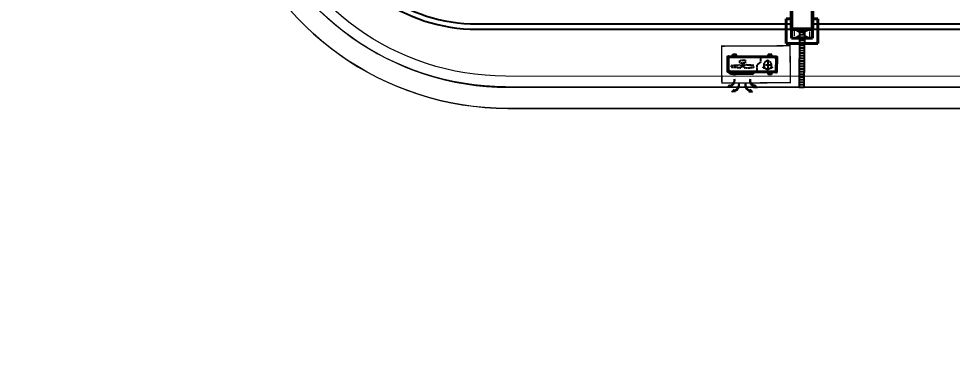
# Model space of a CAD drawing. Header units: millimetres. Extents: x -361681467 to 361175952, y -1292982 to 1550216.
# Drawn here: x -66771 to -49063, y 1370 to 7771 of the extents above; entities that cross this region are included whole.
import ezdxf

# ---------------------------------------------------------------- set-up
doc = ezdxf.new("R2010")
doc.units = ezdxf.units.MM
doc.header["$MEASUREMENT"] = 0
doc.linetypes.add('HIDDEN', pattern=[0.375, 0.25, -0.125])
for name, color, linetype, lineweight in [('00_duong_QH', 7, 'Continuous', 9), ('AUDIT_I_220808132811-11', 7, 'Continuous', 9), ('KT-Kich thuoc', 159, 'Continuous', 18), ('KT-lomo nuoc', 3, 'HIDDEN', 5), ('KT-Net cat', 1, 'Continuous', 40), ('KT-Net cot vach', 2, 'Continuous', 50)]:
    doc.layers.add(name, color=color, linetype=linetype, lineweight=lineweight)
for name, color, linetype in [('AC-EAD', 6, 'Continuous'), ('IDEA - dim', 251, 'Continuous'), ('Kaka - ph', 7, 'Continuous'), ('KT-Net manh', 139, 'Continuous'), ('KT-Noi that', 32, 'Continuous')]:
    doc.layers.add(name, color=color, linetype=linetype)

# ---------------------------------------------------------------- blocks, each defined once
blk = doc.blocks.new('OU DHCB')
for p, q in [((-145600.3090889574, -72742.46089483847), (-145627.2724797422, -72742.46089483894)), ((-145596.7359835737, -72704.6985221715), (-145626.5373331342, -72710.6859819922)), ((-145596.7359835737, -72710.68598199266), (-145626.5373331342, -72710.6859819922)), ((-145626.5373331342, -72710.6859819922), (-145626.537333134, -72774.23580768521)), ((-145596.7359835744, -72774.23580768568), (-145626.5373331339, -72774.23580768521)), ((-145596.7359835746, -72780.22326750544), (-145626.5373331342, -72774.23580768521)), ((-145613.7907843499, -72729.27302923848), (-145613.7907843499, -72756.23642001537)), ((-145251.7359835756, -72709.72133146526), (-145246.9346340166, -72710.68598199266)), ((-145251.7359835756, -72710.68598199272), (-145246.9346340166, -72710.68598199266)), ((-145251.7359835756, -72742.46089483929), (-145246.1994874087, -72742.46089483934)), ((-145251.7359835756, -72774.23580768573), (-145246.934634017, -72774.23580768568)), ((-145251.7359835756, -72775.20045821296), (-145246.9346340166, -72774.23580768568)), ((-145246.9346340166, -72710.68598199266), (-145246.9346340169, -72774.23580768568)), ((-145600.3090889574, -73413.93628307173), (-145627.2724797422, -73413.93628307126)), ((-145596.7359835746, -73376.17391040476), (-145626.5373331342, -73382.16137022499)), ((-145596.7359835744, -73382.16137022452), (-145626.5373331339, -73382.16137022499)), ((-145626.5373331342, -73445.711195918), (-145626.537333134, -73382.16137022499)), ((-145596.7359835737, -73445.71119591754), (-145626.5373331342, -73445.711195918)), ((-145596.7359835737, -73451.6986557387), (-145626.5373331342, -73445.711195918)), ((-145613.7907843499, -73427.12414867172), (-145613.7907843499, -73400.16075789483)), ((-145276.7359835763, -73376.1739104043), (-145246.9346340166, -73382.16137022452)), ((-145276.7359835764, -73382.16137022406), (-145246.934634017, -73382.16137022452)), ((-145276.7359835771, -73445.71119591707), (-145246.9346340166, -73445.71119591754)), ((-145276.7359835771, -73451.69865573823), (-145246.9346340166, -73445.71119591754)), ((-145273.1628781935, -73413.93628307126), (-145246.1994874087, -73413.9362830708)), ((-145259.6811828009, -73427.12414867125), (-145259.6811828009, -73400.16075789437)), ((-145246.9346340166, -73445.71119591754), (-145246.9346340169, -73382.16137022452))]:
    blk.add_line(p, q)
at = {"ltscale": 10}
for p, q in [((-145596.7359835756, -72628.19858895507), (-145596.7359835755, -73528.19858895507)), ((-145296.7359835756, -72608.19858895507), (-145576.7359835756, -72608.19858895507)), ((-145568.159058152, -72656.08931015906), (-145568.1590581519, -73502.79584965573)), ((-145324.4190639546, -72636.08931015906), (-145548.159058152, -72636.08931015906)), ((-145301.9190639545, -73502.79584965573), (-145301.9190639546, -72656.08931015906)), ((-145276.7359835755, -73528.19858895507), (-145276.7359835756, -72628.19858895507)), ((-145251.7359835756, -72666.54320485782), (-145276.7359835756, -72633.91402237766)), ((-145251.7359835756, -72666.54320485782), (-145251.7359835755, -73091.63776905168)), ((-145251.7359835755, -73091.63776905168), (-145276.7359835756, -73117.74108818787)), ((-145576.7359835755, -73548.19858895507), (-145296.7359835755, -73548.19858895507)), ((-145548.1590581519, -73522.79584965573), (-145324.4190639545, -73522.79584965573))]:
    blk.add_line(p, q, dxfattribs=at)
at = {"linetype": 'HIDDEN', "ltscale": 1.5}
for p, q in [((-145413.9539361256, -72690.93626985545), (-145425.2743603915, -72850.3464246098)), ((-145391.7116543167, -72679.24295534656), (-145400.5201600925, -72679.24295534656)), ((-145366.9574540176, -72850.3464246098), (-145378.2778782834, -72690.93626985545)), ((-145413.9539361256, -73100.72940071652), (-145425.2743603915, -72941.3192459621)), ((-145411.8405843586, -72927.5993492777), (-145402.8542549818, -72927.5993492777)), ((-145402.8542549818, -72927.5993492777), (-145402.8542549818, -72902.06651731845)), ((-145402.8542549818, -72902.06651731845), (-145389.3775594272, -72902.06651731845)), ((-145389.3775594272, -72927.5993492777), (-145389.3775594272, -72902.06651731845)), ((-145389.3775594272, -72927.5993492777), (-145380.3912300507, -72927.5993492777)), ((-145366.9574540176, -72941.3192459621), (-145378.2778782834, -73100.72940071652)), ((-145424.3244128572, -73457.61947981999), (-145424.3244128572, -73284.34750655977)), ((-145372.1718516731, -73297.9798048001), (-145387.1776447338, -73289.31620613698)), ((-145384.0065475349, -73301.15090199895), (-145375.342948872, -73286.14510893813)), ((-145504.9601435018, -73370.98349318982), (-145522.2873408278, -73370.98349318982)), ((-145513.6237421648, -73362.31989452682), (-145513.6237421648, -73379.64709185276)), ((-145510.9603994874, -73370.98349318982), (-145337.6884262272, -73370.98349318982)), ((-145387.1776447338, -73452.6507802426), (-145372.1718516731, -73443.98718157967)), ((-145384.0065475349, -73440.81608438081), (-145375.342948872, -73455.82187744146))]:
    blk.add_line(p, q, dxfattribs=at)
for points in [[(-145514.0369933077, -72845.00641289927), (-145514.0369933077, -72946.6592576727), (-145460.1302110892, -72946.6592576727), (-145460.1302110892, -72845.00641289927)], [(-145438.3748983174, -72892.94521453363), (-145378.3072809206, -72892.94521453363), (-145378.3072809206, -72898.7209469756), (-145438.3748983174, -72898.7209469756)]]:
    blk.add_lwpolyline(points, close=True, dxfattribs=at)
for points in [[(-145460.1302110892, -72902.18613808436), (-145439.9151677571, -72902.18613808436), (-145439.9151677571, -72889.4795324876), (-145460.1302110892, -72889.4795324876)], [(-145411.8405843586, -72864.06632129426), (-145402.8542549818, -72864.06632129426), (-145402.8542549818, -72889.59915325334), (-145389.3775594272, -72889.59915325334), (-145389.3775594272, -72864.06632129426), (-145380.3912300507, -72864.06632129426)], [(-145568.1590581519, -73235.6644869287), (-145477.5859351165, -73235.6644869287), (-145421.9678457306, -73168.28098990311), (-145301.9190639544, -73168.28098990311)]]:
    blk.add_lwpolyline(points, dxfattribs=at)
for points in [[(-145400.506466276, -73299.01593738), (-145385.0322228624, -73286.8395249426, -0.6770329614269011), (-145371.0996937773, -73294.88347436048), (-145373.9076545681, -73314.37276847954)], [(-145498.5591177275, -73386.34032428954), (-145516.8413219319, -73379.02744260765, -0.6770329614269011), (-145516.8413219319, -73362.93954377211), (-145498.5591177275, -73355.62666209022)], [(-145373.9076545681, -73427.59421790004), (-145371.0996937773, -73447.08351201928, -0.6770329614269011), (-145385.0322228624, -73455.12746143699), (-145400.506466276, -73442.95104899965)]]:
    blk.add_lwpolyline(points, format="xyb", dxfattribs=at)
for centre in [(-145613.7907843498, -72742.46089483894), (-145613.7907843498, -73413.93628307126), (-145259.6811828011, -73413.9362830708)]:
    blk.add_circle(centre, 6.399999998510705)
blk.add_circle((-145424.3244128572, -73370.98349318982), 75.80648830138873, dxfattribs=at)
at = {"ltscale": 10}
for centre, radius, start, end in [((-145576.7359835756, -72628.19858895507), 20, 90, 180), ((-145548.159058152, -72656.08931015906), 20, 90, 180), ((-145324.0708671735, -72658.3538387804), 22.2672511938213, 5.836940991571704, 90.89598033136627), ((-145296.7359835756, -72628.19858895507), 20, 0, 90), ((-145576.7359835755, -73528.19858895507), 20, 180, 270), ((-145548.1590581519, -73502.79584965573), 20, 180, 270), ((-145324.0708671734, -73500.53132103439), 22.26725119372981, 269.1040196686337, 354.1630590084283), ((-145296.7359835755, -73528.19858895507), 20, 270, 0)]:
    blk.add_arc(centre, radius, start, end, dxfattribs=at)
at = {"linetype": 'HIDDEN', "ltscale": 1.5, "extrusion": (-3.705961975267651e-18, -2.302887044638033e-31, -1)}
for centre, major_axis, ratio, start_param, end_param in [((-145400.5201600925, -72691.94956094332), (13.47669555471336, 1.34378840757246e-09), 0.9428576571430538, 3.22142263940278, 4.712388980478704), ((-145391.7116543167, -72691.94956094332), (13.47669555471336, -1.34381379242754e-09), 0.942857657143054, 4.712388980290674, 6.203355321366594), ((-145411.8405843586, -72851.35971569768), (13.47669555469076, -1.05462899242754e-09), 0.9428576571446344, 1.570796326721111, 3.221422639214027), ((-145380.3912300507, -72940.3059548744), (13.47669555469076, -1.05462899242754e-09), 0.9428576571446344, 4.712388980310906, 6.363015292803822), ((-145400.5201600925, -73099.71610962864), (13.47669555471336, -1.34381379242754e-09), 0.942857657143054, 1.57079632670088, 3.061762667776801), ((-145391.7116543167, -73099.71610962864), (13.47669555471336, 1.34378840757246e-09), 0.9428576571430538, 0.0798299858129885, 1.57079632688891)]:
    blk.add_ellipse(centre, major_axis=major_axis, ratio=ratio, start_param=start_param, end_param=end_param, dxfattribs=at)
at = {"linetype": 'HIDDEN', "ltscale": 1.5, "extrusion": (-3.705961975267651e-18, -2.30288704463893e-31, -1)}
for centre, start_param, end_param in [((-145411.8405843586, -72940.3059548744), 3.061762667965558, 4.712388980458472), ((-145380.3912300507, -72851.35971569768), -0.0798299856242348, 1.570796326868679)]:
    blk.add_ellipse(centre, major_axis=(13.47669555469076, 1.05462300757246e-09), ratio=0.9428576571446344, start_param=start_param, end_param=end_param, dxfattribs=at)
blk = doc.blocks.new('ki hieu qt')
at = {"layer": 'AC-EAD', "color": 7}
for points in [[(-276796163327.464, 549769551681.0894), (-276796163446.0606, 549769551567.1503)], [(-276796163396.6809, 549769551574.9169), (-276796163446.0606, 549769551567.1503)], [(-276796163338.9174, 549769551517.0281), (-276796163364.6031, 549769551559.9108)], [(-276796163338.9174, 549769551517.0281), (-276796163327.464, 549769551681.0894)], [(-276796163110.5587, 549769551464.184), (-276796163229.1553, 549769551350.2449)], [(-276796163122.012, 549769551300.1228), (-276796163110.5587, 549769551464.184)], [(-276796163179.7757, 549769551358.0116), (-276796163229.1553, 549769551350.2449)], [(-276796163122.012, 549769551300.1228), (-276796163147.6976, 549769551343.0052)], [(-276796163179.7757, 549769550597.0709), (-276796163229.1553, 549769550604.8376)], [(-276796163110.5587, 549769550490.8986), (-276796163229.1553, 549769550604.8376)], [(-276796163122.012, 549769550654.9597), (-276796163147.6976, 549769550612.0773)], [(-276796163122.012, 549769550654.9597), (-276796163110.5587, 549769550490.8986)], [(-276796163396.6809, 549769550380.1656), (-276796163446.0606, 549769550387.9323)], [(-276796163327.464, 549769550273.9932), (-276796163446.0606, 549769550387.9323)], [(-276796163338.9174, 549769550438.0544), (-276796163364.6031, 549769550395.1718)], [(-276796163338.9174, 549769550438.0544), (-276796163327.464, 549769550273.9932)]]:
    blk.add_lwpolyline(points, dxfattribs=at)
for centre, radius, start, end in [((-276796163644.4366, 549769551622.9794), 286.8527087762382, 255.434448979571, 347.3073344548822), ((-276796163679.501, 549769551631.3489), 288.3951209083507, 262.614727528198, 348.7092694430371), ((-276796163427.5312, 549769551406.0741), 286.8527087762382, 255.434448979571, 347.3073344548822), ((-276796163462.5958, 549769551414.4435), 288.3951209083507, 262.614727528198, 348.7092694430371), ((-276796163644.4366, 549769550332.1031), 286.8527087762382, 12.69295835412746, 104.5668063709439), ((-276796163679.501, 549769550323.7336), 288.3951209083507, 11.29147703540943, 97.38530942130281), ((-276796163427.5312, 549769550549.0084), 286.8527087762382, 12.69295835412746, 104.5668063709439), ((-276796163462.5958, 549769550540.639), 288.3951209083507, 11.29147703540943, 97.38530942130281)]:
    blk.add_arc(centre, radius, start, end, dxfattribs=at)
blk = doc.blocks.new('DHCB.1')
at = {"xscale": -1, "rotation": 106.4733300107783}
blk.add_blockref('OU DHCB', (-194859.9671084196, -237775.7974229998), dxfattribs=at)
at = {"xscale": 0.4, "yscale": 0.4, "zscale": 0.4, "rotation": 286.4738024344239}
blk.add_blockref('ki hieu qt', (-179483459312.1194, -168534274838.7475), dxfattribs=at)
blk = doc.blocks.new('Louvre')
for p, q in [((-390.067916277796, 975.9572027104441, 0.1512365001885502), (-295.1435544323176, 1008.729661013116, 0.1512365002144518)), ((-373.750619571656, 928.6946823777398, 0.1512365001885502), (-278.8262577261776, 961.4671406804118, 0.1512365002144518)), ((-357.4333228655159, 881.4321620450355, 0.1512365001885502), (-262.5089610200375, 914.2046203477075, 0.1512365002144518)), ((-341.1160261593759, 834.1696417123312, 0.1512365001885502), (-246.1916643138975, 866.9421000150032, 0.1512365002144518)), ((-324.7987294532359, 786.9071213796269, 0.1512365001885502), (-229.8743676077574, 819.6795796822989, 0.1512365002144518)), ((-308.4814327470958, 739.6446010469226, 0.1512365001885502), (-213.5570709016174, 772.4170593495946, 0.1512365002144518)), ((-292.1641360409558, 692.3820807142183, 0.1512365001885502), (-197.2397741954774, 725.1545390168903, 0.1512365002144518)), ((-275.8468393348157, 645.119560381514, 0.1512365001885502), (-180.9224774893373, 677.892018684186, 0.1512365002144518)), ((-259.5295426286757, 597.8570400488097, 0.1512365001885502), (-164.6051807831973, 630.6294983514817, 0.1512365002144518)), ((-243.2122459225357, 550.5945197161054, 0.1512365001885502), (-148.2878840770572, 583.3669780187774, 0.1512365002144518)), ((-226.8949492163956, 503.3319993834011, 0.1512365001885502), (-131.9705873709172, 536.1044576860731, 0.1512365002144518)), ((-210.5776525102556, 456.0694790506968, 0.1512365001885502), (-115.6532906647772, 488.8419373533688, 0.1512365002144518)), ((-194.2603558041155, 408.8069587179925, 0.1512365001885503), (-99.33599395863712, 441.5794170206646, 0.1512365002144518)), ((-177.9430590979755, 361.5444383852882, 0.1512365001885503), (-83.01869725249708, 394.3168966879603, 0.1512365002144518)), ((-161.6257623918355, 314.2819180525839, 0.1512365001885503), (-66.70140054635704, 347.054376355256, 0.1512365002144518)), ((-145.3084656856954, 267.0193977198796, 0.1512365001885503), (-50.38410384021699, 299.7918560225517, 0.1512365002144518)), ((-128.9911689795554, 219.7568773871753, 0.1512365001885503), (-34.06680713407695, 252.5293356898474, 0.1512365002144518)), ((-112.6738722734153, 172.494357054471, 0.1512365001885503), (-17.74951042793691, 205.2668153571431, 0.1512365002144518)), ((-96.35657556727529, 125.2318367217667, 0.1512365001885503), (-1.43221372179687, 158.0042950244388, 0.1512365002144518)), ((-80.03927886113524, 77.96931638906244, 0.1512365001885503), (14.88508298434317, 110.7417746917345, 0.1512365002144518)), ((-63.7219821549952, 30.70679605635814, 0.1512365001885503), (31.20237969048321, 63.47925435903016, 0.1512365002144518)), ((-47.40468544885516, -16.55572427634615, 0.1512365001885503), (47.51967639662325, 16.21673402632587, 0.1512365002144518))]:
    blk.add_line(p, q)
at = {"elevation": 0.1512365001885503}
blk.add_lwpolyline([(47.5188208874315, 16.2192119784886), (-311.4533339738846, 1055.970408101566), (-405.9933989513665, 1023.379364635679), (-47.40468544885516, -16.55572427634615)], close=True, dxfattribs=at)
blk = doc.blocks.new('*U192')
at = {"layer": 'KT-lomo nuoc', "ltscale": 500}
for p, q in [((294.5899368590384, 56.70727108597131), (32.13938861171003, -166.9435946057955)), ((326.7293254707483, -110.2270264674847), (-6.776263578034403e-21, -0.009297052340116354))]:
    blk.add_line(p, q, dxfattribs=at)
blk.add_lwpolyline([(294.5899368590384, 56.70727108597131), (326.7293254707483, -110.2270264674847), (32.13938861171003, -166.9435946057955), (-6.776263578034403e-21, -0.009297052340116354)], close=True, dxfattribs=at)
blk = doc.blocks.new('CTN TN T39')
at = {"layer": 'KT-Net cat'}
for p, q in [((-41900.28382470789, -19299.81981076007, -1.274720251670728e-07), (-41900.28382470789, -19769.81981076007, -1.274720251670728e-07)), ((-41900.28382470789, -19299.81981076007, -1.274720251670728e-07), (-41800.62859625265, -19299.81981076007, -1.274720251670728e-07)), ((-41400.62859625265, -19299.81981076007, -1.274720251670728e-07), (-41300.2838247079, -19299.81981076007, -1.274720251670728e-07)), ((-41300.2838247079, -19299.81981076007, -1.274720251670728e-07), (-41300.2838247079, -19769.81981076007, -1.274720251670728e-07)), ((-41800.28382470789, -19669.81981076007, -1.274720251670728e-07), (-41800.28382470789, -19499.81981076007, -1.274720251670728e-07)), ((-41800.28382470789, -19499.81981076007, -1.274720251670728e-07), (-41400.2838247079, -19499.81981076007, -1.274720251670728e-07)), ((-41400.2838247079, -19669.81981076007, -1.274720251670728e-07), (-41400.2838247079, -19499.81981076007, -1.274720251670728e-07)), ((-41300.2838247079, -19769.81981076007, -1.274720251670728e-07), (-41900.28382470789, -19769.81981076007, -1.274720251670728e-07)), ((-41800.28382470789, -19669.81981076007, -1.274720251670728e-07), (-41400.2838247079, -19669.81981076007, -1.274720251670728e-07))]:
    blk.add_line(p, q, dxfattribs=at)
at = {"layer": 'KT-lomo nuoc', "linetype": 'HIDDEN', "xscale": -0.9999999999999997, "rotation": 10.8976534755902}
blk.add_blockref('*U192', (-41450.56812577212, -19499.99091459217, -1.682297209464324e-07), dxfattribs=at)
blk = doc.blocks.new('SP3')
at = {"layer": 'IDEA - dim'}
for points in [[(-9599.999374966545, -10099.99999784864), (-9599.998389594533, -16864.92729985438, 0.3198757453656702), (-7444.305379469239, -19889.72813481466), (3868.579198439038, -23795.48036925448)], [(-9499.999316703026, -10499.99999787075), (-9499.998389594592, -16864.92728528844, 0.3198757453656701), (-7411.670786035647, -19795.20309415653), (-1770.288647616282, -21742.87972258142)]]:
    blk.add_lwpolyline(points, format="xyb", dxfattribs=at)
blk.add_lwpolyline([(-1392.188484983679, -21873.41809631576), (3712.163710556379, -23635.68614172921)], dxfattribs=at)
at = {"layer": 'KT-Net cot vach'}
blk.add_lwpolyline([(-1802.923241049997, -21837.40476323996), (-1424.823078417394, -21967.9431369743), (-1229.015517815897, -21400.79289302539), (-1607.115680448507, -21270.25451929105)], close=True, dxfattribs=at)

msp = doc.modelspace()

# ---------------------------------------------------------------- linework, layer by layer
at = {"layer": '00_duong_QH', "color": 251, "extrusion": (7.52316384526264e-37, 3.294527862871538e-06, 0.9999999999945732)}
for points, elevation in [([(-73995.39994961256, 47058.39912733521), (-74402.85031464184, 48238.5992555581), (-74743.27577205049, 49264.16743229957, -0.5721348877573081), (-70356.26346844295, 55577.01043614443), (-70356.26346844295, 55577.01043614443), (-55283.65325072268, 51221.87530656639, -0.2600440029321422), (-52353.04460384184, 48619.04614140688), (-48213.03342542658, 36692.46096063076), (-46490.62358235056, 31673.68885131689, -0.0851587331875401), (-46189.25807155343, 29842.68546977269), (-46199.42555170925, 28170.41426537122), (-43263.54698853986, 28170.41426506586, -0.4853325089058095), (-42963.54698853986, 28570.41426537083), (-14846.43414015556, 28570.41426537095, -0.3325647711405137), (-9646.51669140393, 23917.11422955222), (-8080.393944520969, 16401.97386651483), (-8041.418037225027, 16200.17874522731), (-7198.610380573664, 12371.35466469704, -0.4743644406092647), (-12357.57336389693, 6070.414265494077), (-45142.51533986488, 6070.414265493844), (-57494.95486745657, 6070.414265493844, -0.3210444216618651), (-62697.36355624022, 9785.724047368063), (-71022.25303159328, 33863.92235340979, 0.4109426663344203), (-71669.20684105763, 34182.93354595041)], -0.6525742149244415), ([(-7408.824989462694, 12463.30275693762, -0.4623502306038264), (-12357.57336389693, 6470.41426549183), (-57540.77974365512, 6480.201532117098, -0.3200235889152288), (-62317.58650670433, 9911.412456892784), (-70644.2107183286, 33994.62816575568, 0.4141945204049854), (-71805.28692713054, 34559.15165555773)], -0.652574214939505)]:
    msp.add_lwpolyline(points, format="xyb", dxfattribs=dict(at, elevation=elevation))
at = {"layer": '00_duong_QH', "color": 251, "extrusion": (7.523163845262638e-37, 3.294527862871537e-06, 0.999999999994573), "elevation": -0.652574214939505}
msp.add_lwpolyline([(-7605.739037320057, 12428.30478904763, -0.4622607301357626), (-12359.00479405774, 6670.414580250224), (-57540.4090078914, 6680.201456503057, -0.3200302948884041), (-62128.4188948435, 9976.341768489812), (-70455.18956173136, 34059.98107203109, 0.4141945204049851), (-71870.62754418576, 34748.1770606303, 0.4141945204049851)], format="xyb", dxfattribs=at)
at = {"layer": 'AUDIT_I_220808132811-11', "elevation": 1.118653840330035e-10}
for points in [[(-75583.80455790597, 45106.94538376515), (-77998.68459392595, 52101.56739371823, 0.3643585262583712), (-82706.72153841567, 54156.43183834734), (-111642.433442103, 44174.19969281304, 0.4519047578513394), (-113858.8420609379, 38521.09209036868), (-105745.6164581256, 24907.26294026687, 0.3106788684848847), (-99582.60551057581, 22936.01019137065), (-77059.78657357226, 30727.35068784084, 0.2299220823866625), (-76774.92256070403, 31142.11707953032), (-76554.00107500915, 32158.79582633424, -0.2789899883790971), (-76095.1559487636, 32660.41716485852), (-71674.8481740304, 34181.01764491672, -0.4143403845293878), (-71022.2541133115, 33863.92266496111), (-62693.03775560134, 9773.209654329607, 0.3197537419032749), (-57494.95594917427, 6070.414576894196), (-12357.57444561596, 6070.414576894196, 0.4808685683322463), (-7217.0286998136, 12501.31484621731), (-7825.676696492286, 15196.44977959126), (-7870.942394847269, 15396.89038598386), (-9646.374019978568, 23916.51383658944)], [(-77235.61869001409, 31089.782421079, 0.2042794764179826), (-77169.31199962567, 31210.8950284007), (-76945.52414614626, 32240.76477470333, -0.275411558420597), (-76217.67608518447, 33041.27588947146), (-71805.28800884949, 34559.1519671125, -0.4141945204059637), (-70644.21180004641, 33994.62847730762), (-62314.99544240665, 9903.915466879786, 0.3197537419032751), (-57494.95594917425, 6470.414576894196), (-12357.57444561596, 6470.414576894196, 0.3653099340488337), (-7391.602553114222, 10781.13657953867)]]:
    msp.add_lwpolyline(points, format="xyb", dxfattribs=at)
at = {"layer": 'KT-Noi that', "extrusion": (-2.779649405079937e-06, 0.0004897338603342396, 0.9999998800765028), "const_width": 26.00000000000001, "elevation": 3.356094447355259}
msp.add_lwpolyline([(-52136.24692453408, 6556.976757644048), (-52140.25717735757, 7256.965270320768), (-53438.33725514073, 7249.59757892933), (-53434.3380244354, 6550.473174063856), (-52136.24692453408, 6556.976757644048)], dxfattribs=at)

# ---------------------------------------------------------------- block references
at = {"layer": 'Kaka - ph', "rotation": 19.04713796592207}
msp.add_blockref('SP3', (-57535.50378175935, 28800.78695096377, -4.458504121888373e-05), dxfattribs=at)
at = {"layer": 'KT-Kich thuoc', "color": 2}
msp.add_blockref('CTN TN T39', (-10312.98061003169, 27070.41431938233, 1.245535623977225e-07), dxfattribs=at)
at = {"layer": 'KT-Net manh', "rotation": 340.6055111508006}
msp.add_blockref('Louvre', (-51920.42586293364, 6470.615041087905, -0.1513124483139676), dxfattribs=at)
at = {"layer": 'KT-Noi that', "extrusion": (2.779649405519097e-06, 0.0004897338603320876, 0.9999998800765028), "rotation": 343.1993655150782}
msp.add_blockref('DHCB.1', (128504.1579643102, 33192.12222021837, 3.062645217058808), dxfattribs=at)

doc.saveas('drawing.dxf')
